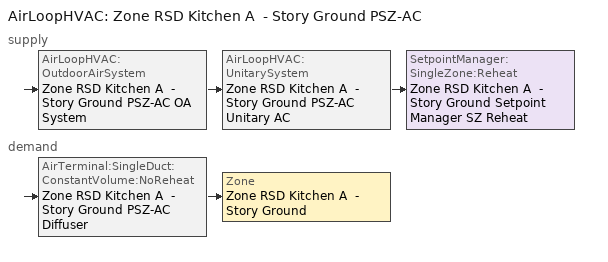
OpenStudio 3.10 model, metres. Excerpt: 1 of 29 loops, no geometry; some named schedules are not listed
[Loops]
AirLoopHVAC 'Zone RSD Kitchen A  - Story Ground PSZ-AC'
 supply: AirLoopHVAC:OutdoorAirSystem 'Zone RSD Kitchen A  - Story Ground PSZ-AC OA System' > AirLoopHVAC:UnitarySystem 'Zone RSD Kitchen A  - Story Ground PSZ-AC Unitary AC' > SetpointManager:SingleZone:Reheat 'Zone RSD Kitchen A  - Story Ground Setpoint Manager SZ Reheat'
 demand: AirTerminal:SingleDuct:ConstantVolume:NoReheat 'Zone RSD Kitchen A  - Story Ground PSZ-AC Diffuser' > Zone 'Zone RSD Kitchen A  - Story Ground'
[Sizing:Zone]
Zone RSD Kitchen A  - Story Ground: Zone Cooling Design Supply Air Temperature Input Method=SupplyAirTemperature; Zone Cooling Design Supply Air Temperature {C}=12.7778; Zone Cooling Design Supply Air Temperature Difference {deltaC}=11.11; Zone Heating Design Supply Air Temperature Input Method=SupplyAirTemperature; Zone Heating Design Supply Air Temperature {C}=50; Zone Heating Design Supply Air Temperature Difference {deltaC}=11.11; Zone Cooling Design Supply Air Humidity Ratio {kg-H2O/kg-air}=0.0085; Zone Heating Design Supply Air Humidity Ratio {kg-H2O/kg-air}=0.008; Cooling Design Air Flow Method=DesignDay; Heating Design Air Flow Method=DesignDay; Account for Dedicated Outdoor Air System=No; Dedicated Outdoor Air System Control Strategy=NeutralSupplyAir; Dedicated Outdoor Air Low Setpoint Temperature for Design {C}=autosize; Dedicated Outdoor Air High Setpoint Temperature for Design {C}=autosize; Zone Load Sizing Method=Sensible Load Only No Latent Load; Zone Latent Cooling Design Supply Air Humidity Ratio Input Method=HumidityRatioDifference; Zone Cooling Design Supply Air Humidity Ratio Difference {kgWater/kgDryAir}=0.005; Zone Latent Heating Design Supply Air Humidity Ratio Input Method=HumidityRatioDifference; Zone Humidification Design Supply Air Humidity Ratio Difference {kgWater/kgDryAir}=0.005; Sizing Option=Coincident
[Zone equipment]
Zone RSD Kitchen A  - Story Ground: Zone RSD Kitchen A  - Story Ground Exhaust Fan, Zone RSD Kitchen A  - Story Ground PSZ-AC Diffuser
[Fan:ZoneExhaust]
Zone RSD Kitchen A  - Story Ground Exhaust Fan: Availability Schedule=D_RSD_All_Fan_Yr; Fan Total Efficiency=0.563391; Pressure Rise {Pa}=124.544; Maximum Flow Rate {m3/s}=1.1212; Flow Fraction Schedule=D_RSD_All_Fan_Yr; System Availability Manager Coupling Mode=Decoupled
[AirLoopHVAC]
Zone RSD Kitchen A  - Story Ground PSZ-AC: Availability Schedule=Always On Discrete; Design Supply Air Flow Rate {m3/s}=2.46319; Design Return Air Flow Fraction of Supply Air Flow=1
[Sizing:System]
Zone RSD Kitchen A  - Story Ground PSZ-AC: Type of Load to Size On=Sensible; Design Outdoor Air Flow Rate {m3/s}=2.46319; Central Heating Maximum System Air Flow Ratio=1; Preheat Design Temperature {C}=7.22222; Preheat Design Humidity Ratio {kg-H2O/kg-Air}=0.008; Precool Design Temperature {C}=12.7778; Precool Design Humidity Ratio {kg-H2O/kg-Air}=0.008; Central Cooling Design Supply Air Temperature {C}=12.7778; Central Heating Design Supply Air Temperature {C}=50; Sizing Option=Coincident; 100% Outdoor Air in Cooling=No; 100% Outdoor Air in Heating=No; Central Cooling Design Supply Air Humidity Ratio {kg-H2O/kg-Air}=0.0085; Central Heating Design Supply Air Humidity Ratio {kg-H2O/kg-Air}=0.008; Cooling Design Air Flow Method=DesignDay; Heating Design Air Flow Method=DesignDay; System Outdoor Air Method=ZoneSum; Zone Maximum Outdoor Air Fraction=1; Cooling Supply Air Flow Rate Per Floor Area {m3/s-m2}=0.00996765; Cooling Fraction of Autosized Cooling Supply Air Flow Rate=1; Cooling Supply Air Flow Rate Per Unit Cooling Capacity {m3/s-W}=3.94755e-05; Heating Supply Air Flow Rate Per Floor Area {m3/s-m2}=0.00996765; Heating Fraction of Autosized Heating Supply Air Flow Rate=1; Heating Fraction of Autosized Cooling Supply Air Flow Rate=1; Heating Supply Air Flow Rate Per Unit Heating Capacity {m3/s-W}=3.15882e-05; Cooling Design Capacity Method=CoolingDesignCapacity; Cooling Design Capacity {W}=27262.77; Cooling Design Capacity Per Floor Area {W/m2}=234.7; Fraction of Autosized Cooling Design Capacity=1; Heating Design Capacity Method=HeatingDesignCapacity; Heating Design Capacity {W}=5376.78; Heating Design Capacity Per Floor Area {W/m2}=157; Fraction of Autosized Heating Design Capacity=1; Central Cooling Capacity Control Method=OnOff; Occupant Diversity=1
[SetpointManager:SingleZone:Reheat]
Zone RSD Kitchen A  - Story Ground Setpoint Manager SZ Reheat: Minimum Supply Air Temperature {C}=12.7778; Maximum Supply Air Temperature {C}=50; Control Zone=Zone RSD Kitchen A  - Story Ground; Setpoint Node or NodeList=Zone RSD Kitchen A  - Story Ground PSZ-AC Supply Outlet Node
[Coil:Heating:Gas]
Zone RSD Kitchen A  - Story Ground PSZ-AC Gas Htg Coil: Availability Schedule=Always On Discrete; Gas Burner Efficiency=0.8; Nominal Capacity {W}=91312; On Cycle Parasitic Electric Load {W}=0; Off Cycle Parasitic Gas Load {W}=0
[Coil:Heating:Electric]
Zone RSD Kitchen A  - Story Ground PSZ-AC No Heat: Availability Schedule=Always Off Discrete; Efficiency=1; Nominal Capacity {W}=0
[Coil:Cooling:DX:SingleSpeed]
Zone RSD Kitchen A  - Story Ground PSZ-AC 1spd DX AC Clg Coil 111kBtu/hr 9.7SEER 113kBtu/hr 13.0SEER: Availability Schedule=Always On Discrete; Rated Total Cooling Capacity {W}=43252.8; Rated Sensible Heat Ratio=0.800589; Rated COP {W/W}=3.91157; Rated Air Flow Rate {m3/s}=2.46319; Rated Evaporator Fan Power Per Volume Flow Rate 2017 {W/(m3/s)}=773.3; Rated Evaporator Fan Power Per Volume Flow Rate 2023 {W/(m3/s)}=934.4; Total Cooling Capacity Function of Temperature Curve=SpltAC1Sp_ClCap_fT; Total Cooling Capacity Function of Flow Fraction Curve=DXCOOL-NECB2011-REF-CAPFFLOW; Energy Input Ratio Function of Temperature Curve=SpltAC1Sp_EIR_fT; Energy Input Ratio Function of Flow Fraction Curve=DXCOOL-NECB2011-REF-COOLEIRFFLOW; Part Load Fraction Correlation Curve=DXCOOL-NECB2011-REF-COOLPLFFPLR; Minimum Outdoor Dry-Bulb Temperature for Compressor Operation {C}=-25; Nominal Time for Condensate Removal to Begin {s}=0; Ratio of Initial Moisture Evaporation Rate and Steady State Latent Capacity=0; Maximum Cycling Rate {cycles/hr}=0; Latent Capacity Time Constant {s}=0; Condenser Type=AirCooled; Evaporative Condenser Effectiveness=0.9; Evaporative Condenser Air Flow Rate {m3/s}=autosize; Evaporative Condenser Pump Rated Power Consumption {W}=autosize; Crankcase Heater Capacity {W}=0; Maximum Outdoor Dry-Bulb Temperature for Crankcase Heater Operation {C}=10; Basin Heater Capacity {W/K}=0; Basin Heater Setpoint Temperature {C}=2
[Fan:OnOff]
Zone RSD Kitchen A  - Story Ground PSZ-AC Fan: Availability Schedule=Always On Discrete; Fan Total Efficiency=0.56875; Pressure Rise {Pa}=622.722; Maximum Flow Rate {m3/s}=2.46319; Motor Efficiency=0.875; Motor In Airstream Fraction=1; Fan Power Ratio Function of Speed Ratio Curve=Fan On Off Power Curve 3; Fan Efficiency Ratio Function of Speed Ratio Curve=Fan On Off Efficiency Curve 3
[AirLoopHVAC:UnitarySystem]
Zone RSD Kitchen A  - Story Ground PSZ-AC Unitary AC: Control Type=Load; Controlling Zone or Thermostat Location=Zone RSD Kitchen A  - Story Ground; Dehumidification Control Type=None; Availability Schedule=Outage Availability Schedule; Supply Fan=Zone RSD Kitchen A  - Story Ground PSZ-AC Fan; Fan Placement=DrawThrough; Supply Air Fan Operating Mode Schedule=Always On Discrete; Heating Coil=Zone RSD Kitchen A  - Story Ground PSZ-AC Gas Htg Coil; DX Heating Coil Sizing Ratio=1; Cooling Coil=Zone RSD Kitchen A  - Story Ground PSZ-AC 1spd DX AC Clg Coil 111kBtu/hr 9.7SEER 113kBtu/hr 13.0SEER; Use DOAS DX Cooling Coil=No; DOAS DX Cooling Coil Leaving Minimum Air Temperature {C}=2; Latent Load Control=SensibleOnlyLoadControl; Supplemental Heating Coil=Zone RSD Kitchen A  - Story Ground PSZ-AC No Heat; Supply Air Flow Rate Method During Cooling Operation=SupplyAirFlowRate; Supply Air Flow Rate During Cooling Operation {m3/s}=2.46319; Supply Air Flow Rate Method During Heating Operation=SupplyAirFlowRate; Supply Air Flow Rate During Heating Operation {m3/s}=2.46319; Supply Air Flow Rate Method When No Cooling or Heating is Required=None; No Load Supply Air Flow Rate Control Set To Low Speed=Yes; Maximum Supply Air Temperature {C}=50; Maximum Outdoor Dry-Bulb Temperature for Supplemental Heater Operation {C}=21; Ancilliary On-Cycle Electric Power {W}=0; Ancilliary Off-Cycle Electric Power {W}=0
[Controller:OutdoorAir]
Zone RSD Kitchen A  - Story Ground PSZ-AC OA System Controller: Minimum Outdoor Air Flow Rate {m3/s}=0.0894718; Maximum Outdoor Air Flow Rate {m3/s}=2.46319; Economizer Control Type=NoEconomizer; Economizer Control Action Type=ModulateFlow; Economizer Maximum Limit Dry-Bulb Temperature {C}=28; Economizer Maximum Limit Enthalpy {J/kg}=64000; Lockout Type=LockoutWithCompressor; Minimum Limit Type=FixedMinimum; Minimum Outdoor Air Schedule=Zone RSD Kitchen A  - Story Ground PSZ-AC_night_ventcycle_schedule; Controller Mechanical Ventilation=Controller Mechanical Ventilation 4; High Humidity Control=No; High Humidity Outdoor Air Flow Ratio=1; Control High Indoor Humidity Based on Outdoor Humidity Ratio=Yes; Heat Recovery Bypass Control Type=BypassWhenWithinEconomizerLimits; Economizer Operation Staging=InterlockedWithMechanicalCooling
[Controller:MechanicalVentilation]
Controller Mechanical Ventilation 4: Availability Schedule=Always On Discrete
[AirLoopHVAC:OutdoorAirSystem]
Zone RSD Kitchen A  - Story Ground PSZ-AC OA System: Controller=Zone RSD Kitchen A  - Story Ground PSZ-AC OA System Controller
[AirTerminal:SingleDuct:ConstantVolume:NoReheat]
Zone RSD Kitchen A  - Story Ground PSZ-AC Diffuser: Availability Schedule=Always On Discrete; Maximum Air Flow Rate {m3/s}=2.46319
[Schedule:Ruleset]
D_RSD_All_Fan_Yr: Default Day Schedule=D_RSD_All_Fan_Yr Default; Summer Design Day Schedule=D_RSD_All_Fan_Yr Summer Design Day; Winter Design Day Schedule=D_RSD_All_Fan_Yr Winter Design Day
[Schedule:Day]
D_RSD_All_Fan_Yr Default; autogen D_RSD_All_Fan_Yr 0_day_sch: Average, 9, 0, 0, 23, 0, 1, 24, 0, 0
D_RSD_All_Fan_Yr Winter Design Day; D_RSD_All_Fan_Yr Summer Design Day: No, 9, 0, 0, 23, 0, 1, 24, 0, 0
Schedule Day 41: 1, 0, 0, 2, 0, 0, 3, 0, 0, 4, 0, 0, 5, 0, 0, 6, 0, 0, 7, 0, 0, 8, 0, 0, 9, 0, 0, 10, 0, 1, 11, 0, 1, 12, 0, 1, 13, 0, 1, 14, 0, 1, 15, 0, 0, 16, 0, 0, 17, 0, 0, 18, 0, 0, 19, 0, 0, 20, 0, 0, 21, 0, 0, 22, 0, 0, 23, 0, 0, 24, 0, 0
Schedule Day 42: 1, 0, 0, 2, 0, 0, 3, 0, 0, 4, 0, 0, 5, 0, 0, 6, 0, 0, 7, 0, 0, 8, 0, 0, 9, 0, 0, 10, 0, 0, 11, 0, 0, 12, 0, 0, 13, 0, 0, 14, 0, 0, 15, 0, 1, 16, 0, 1, 17, 0, 1, 18, 0, 1, 19, 0, 1, 20, 0, 1, 21, 0, 1, 22, 0, 1, 23, 0, 1, 24, 0, 0
[Schedule:Rule] Schedule Ruleset=D_RSD_All_Fan_Yr; Apply Sunday=Yes; Apply Monday=Yes; Apply Tuesday=Yes; Apply Wednesday=Yes; Apply Thursday=Yes; Apply Friday=Yes; Apply Saturday=Yes
autogen D_RSD_All_Fan_Yr 0: Rule Order=2; Day Schedule=autogen D_RSD_All_Fan_Yr 0_day_sch; Date Specification Type=SpecificDates; Specific Month 1=1; Specific Day 1=2; Specific Month 2=1; Specific Day 2=3; Specific Month 3=1; Specific Day 3=9; Specific Month 4=1; Specific Day 4=10; Specific Month 5=1; Specific Day 5=16; Specific Month 6=1; Specific Day 6=17; Specific Month 7=1; Specific Day 7=23; Specific Month 8=1; Specific Day 8=24; Specific Month 9=1; Specific Day 9=30; Specific Month 10=1; Specific Day 10=31; Specific Month 11=2; Specific Day 11=6; Specific Month 12=2; Specific Day 12=7; Specific Month 13=2; Specific Day 13=13; Specific Month 14=2; Specific Day 14=14; Specific Month 15=2; Specific Day 15=20; Specific Month 16=2; Specific Day 16=21; Specific Month 17=2; Specific Day 17=27; Specific Month 18=2; Specific Day 18=28; Specific Month 19=3; Specific Day 19=6; Specific Month 20=3; Specific Day 20=7; Specific Month 21=3; Specific Day 21=13; Specific Month 22=3; Specific Day 22=14; Specific Month 23=3; Specific Day 23=20; Specific Month 24=3; Specific Day 24=21; Specific Month 25=3; Specific Day 25=27; Specific Month 26=3; Specific Day 26=28; Specific Month 27=4; Specific Day 27=3; Specific Month 28=4; Specific Day 28=4; Specific Month 29=4; Specific Day 29=10; Specific Month 30=4; Specific Day 30=11; Specific Month 31=4; Specific Day 31=17; Specific Month 32=4; Specific Day 32=18; Specific Month 33=4; Specific Day 33=24; Specific Month 34=4; Specific Day 34=25; Specific Month 35=5; Specific Day 35=1; Specific Month 36=5; Specific Day 36=2; Specific Month 37=5; Specific Day 37=8; Specific Month 38=5; Specific Day 38=9; Specific Month 39=5; Specific Day 39=15; Specific Month 40=5; Specific Day 40=16; Specific Month 41=5; Specific Day 41=22; Specific Month 42=5; Specific Day 42=23; Specific Month 43=5; Specific Day 43=29; Specific Month 44=5; Specific Day 44=30; Specific Month 45=6; Specific Day 45=5; Specific Month 46=6; Specific Day 46=6; Specific Month 47=6; Specific Day 47=12; Specific Month 48=6; Specific Day 48=13; Specific Month 49=6; Specific Day 49=19; Specific Month 50=6; Specific Day 50=20; Specific Month 51=6; Specific Day 51=26; Specific Month 52=6; Specific Day 52=27; Specific Month 53=7; Specific Day 53=3; Specific Month 54=7; Specific Day 54=4; Specific Month 55=7; Specific Day 55=10; Specific Month 56=7; Specific Day 56=11; Specific Month 57=7; Specific Day 57=17; Specific Month 58=7; Specific Day 58=18; Specific Month 59=7; Specific Day 59=24; Specific Month 60=7; Specific Day 60=25; Specific Month 61=7; Specific Day 61=31; Specific Month 62=8; Specific Day 62=1; Specific Month 63=8; Specific Day 63=7; Specific Month 64=8; Specific Day 64=8; Specific Month 65=8; Specific Day 65=14; Specific Month 66=8; Specific Day 66=15; Specific Month 67=8; Specific Day 67=21; Specific Month 68=8; Specific Day 68=22; Specific Month 69=8; Specific Day 69=28; Specific Month 70=8; Specific Day 70=29; Specific Month 71=9; Specific Day 71=4; Specific Month 72=9; Specific Day 72=5; Specific Month 73=9; Specific Day 73=11; Specific Month 74=9; Specific Day 74=12; Specific Month 75=9; Specific Day 75=18; Specific Month 76=9; Specific Day 76=19; Specific Month 77=9; Specific Day 77=25; Specific Month 78=9; Specific Day 78=26; Specific Month 79=10; Specific Day 79=2; Specific Month 80=10; Specific Day 80=3; Specific Month 81=10; Specific Day 81=9; Specific Month 82=10; Specific Day 82=10; Specific Month 83=10; Specific Day 83=16; Specific Month 84=10; Specific Day 84=17; Specific Month 85=10; Specific Day 85=23; Specific Month 86=10; Specific Day 86=24; Specific Month 87=10; Specific Day 87=30; Specific Month 88=10; Specific Day 88=31; Specific Month 89=11; Specific Day 89=6; Specific Month 90=11; Specific Day 90=7; Specific Month 91=11; Specific Day 91=13; Specific Month 92=11; Specific Day 92=14; Specific Month 93=11; Specific Day 93=20; Specific Month 94=11; Specific Day 94=21; Specific Month 95=11; Specific Day 95=27; Specific Month 96=11; Specific Day 96=28; Specific Month 97=12; Specific Day 97=4; Specific Month 98=12; Specific Day 98=5; Specific Month 99=12; Specific Day 99=11; Specific Month 100=12; Specific Day 100=12; Specific Month 101=12; Specific Day 101=18; Specific Month 102=12; Specific Day 102=19; Specific Month 103=12; Specific Day 103=25; Specific Month 104=12; Specific Day 104=26
D_RSD_All_Fan_Yr Outage Day 227: Rule Order=1; Day Schedule=Schedule Day 41; Date Specification Type=DateRange; Start Month=8; Start Day=15; End Month=8; End Day=15
D_RSD_All_Fan_Yr Outage Day 228: Rule Order=0; Day Schedule=Schedule Day 42; Date Specification Type=DateRange; Start Month=8; Start Day=16; End Month=8; End Day=16
[Schedule:Constant]
Name | Value
Always On Discrete; Zone RSD Kitchen A  - Story Ground PSZ-AC_night_ventcycle_schedule | 1
Always Off Discrete | 0
[Curve:Exponent]
Fan On Off Power Curve 3: Coefficient1 Constant=1; Coefficient2 Constant=0; Coefficient3 Constant=0; Minimum Value of x=0; Maximum Value of x=1
[Curve:Cubic] Maximum Value of x=1
Name | Coefficient1 Constant | Coefficient2 x | Coefficient3 x**2 | Coefficient4 x**3 | Minimum Value of x
Fan On Off Efficiency Curve 3 | 1 | 0 | 0 | 0 | 0
DXCOOL-NECB2011-REF-COOLPLFFPLR | 0.0277 | 4.9151 | -8.184 | 4.2702 | 0.7
[Curve:Biquadratic] Minimum Value of x=7.22222; Maximum Value of x=29.44444; Minimum Value of y=-23.333; Maximum Value of y=46.11111
Name | Coefficient1 Constant | Coefficient2 x | Coefficient3 x**2 | Coefficient4 y | Coefficient5 y**2 | Coefficient6 x*y
SpltAC1Sp_ClCap_fT | 0.67916 | 0.016938 | 0.00069336 | 0.0045576 | -8.42e-05 | -0.00047628
SpltAC1Sp_EIR_fT | 0.739046 | -0.00778968 | 0.000128304 | -0.00027 | 0.0006642 | -0.000648
[Curve:Quadratic] Coefficient1 Constant=1; Coefficient2 x=0; Coefficient3 x**2=0; Minimum Value of x=0; Maximum Value of x=1
DXCOOL-NECB2011-REF-CAPFFLOW; DXCOOL-NECB2011-REF-COOLEIRFFLOW
